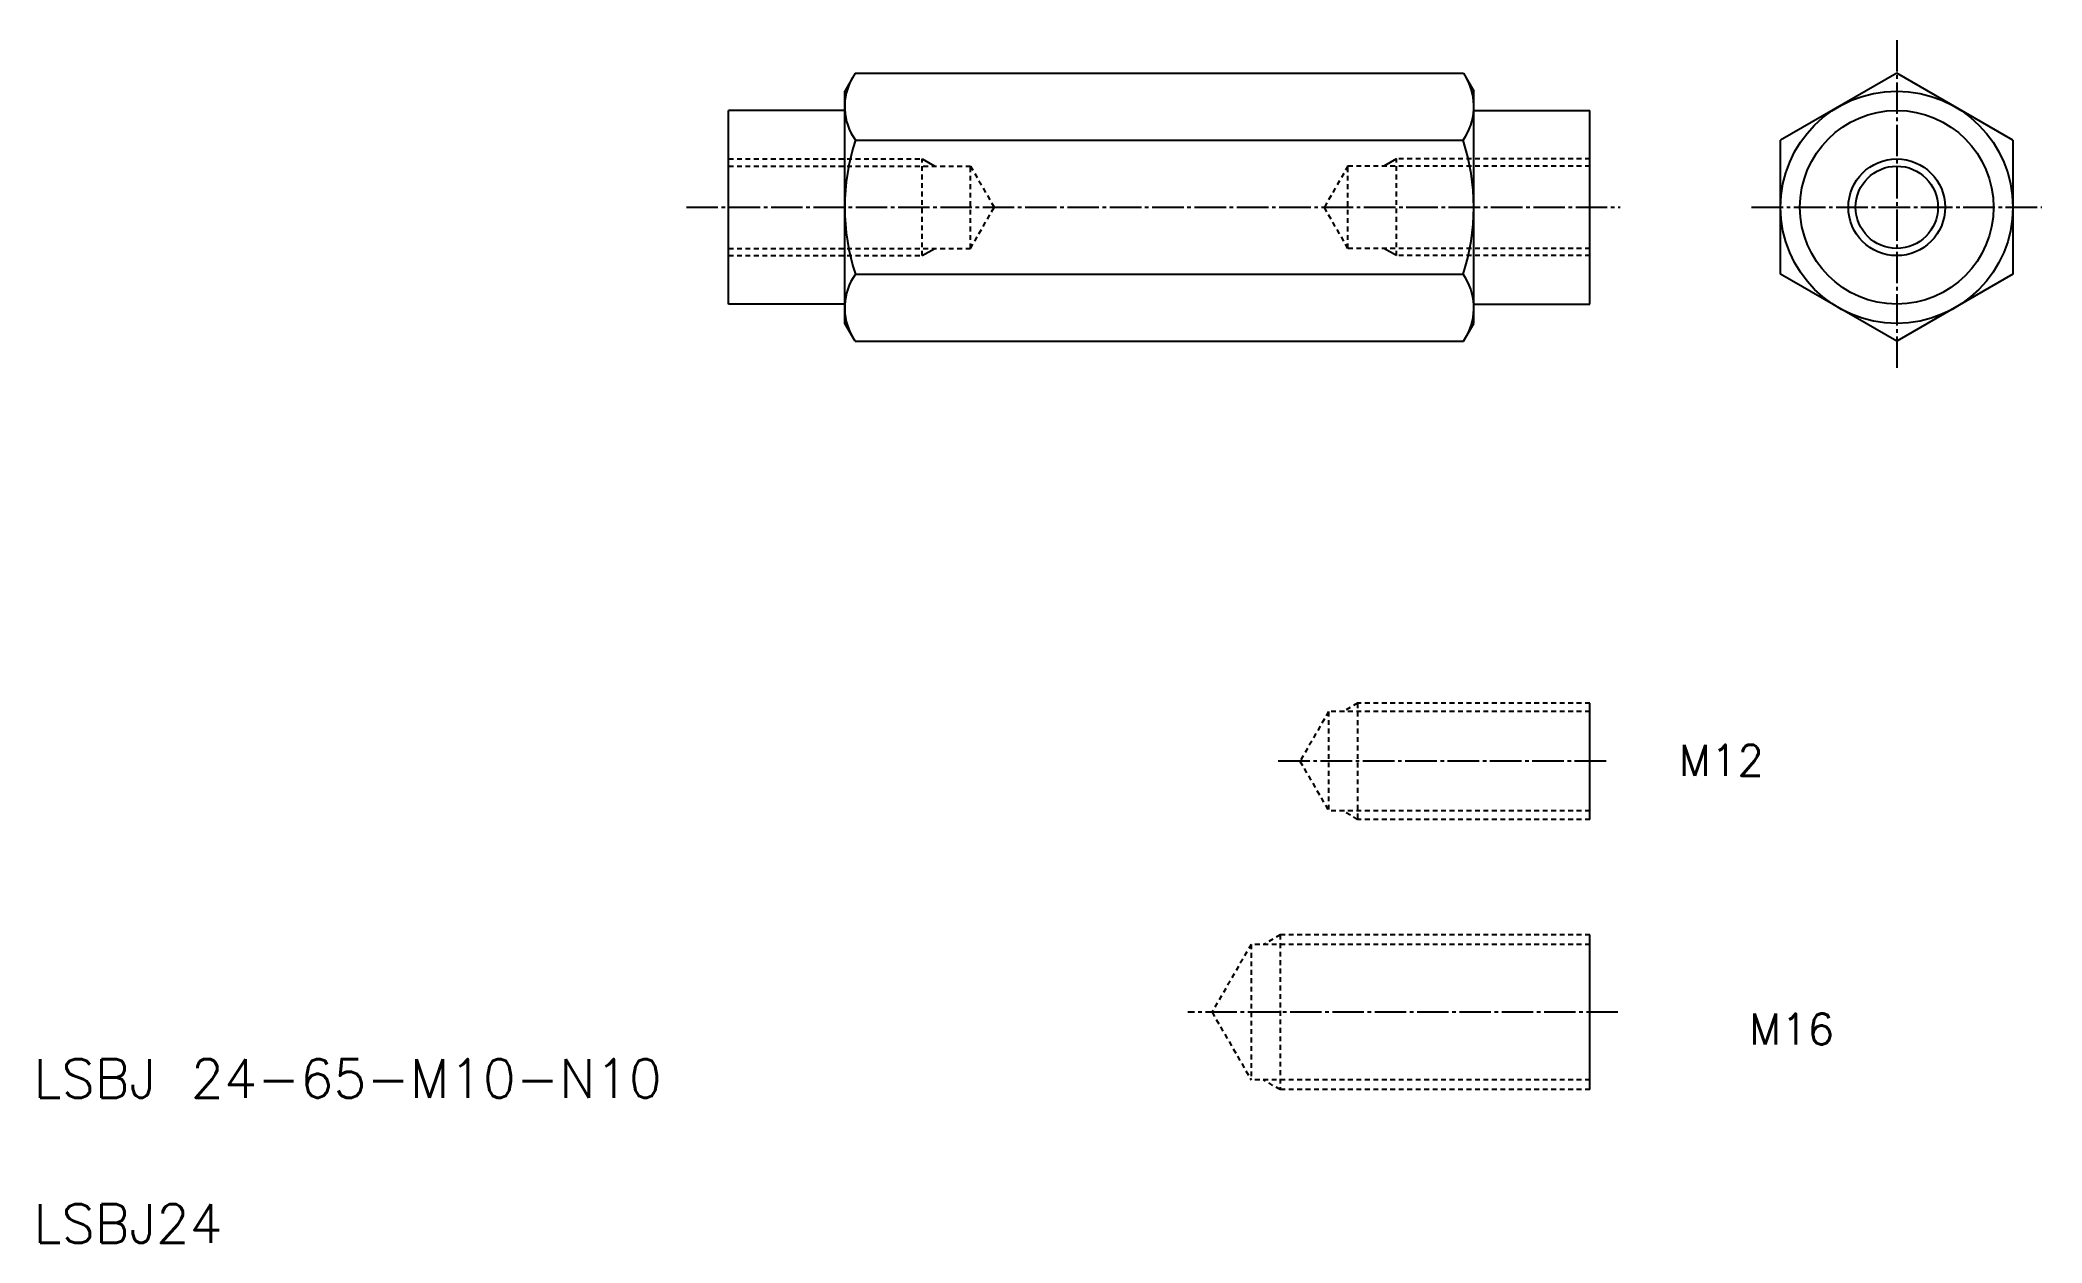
# Model space of a CAD drawing. Extents: x 11 to 218, y 10 to 134.
import ezdxf

# ---------------------------------------------------------------- set-up
doc = ezdxf.new("R2010")
doc.units = 0
doc.header["$LTSCALE"] = 0.25
doc.linetypes.add('CENTER', pattern=[17.5, 13, -1.5, 1.5, -1.5])
doc.linetypes.add('DASHED', pattern=[3.5, 2, -1.5])
doc.layers.get('0').update_dxf_attribs({"linetype": 'CONTINUOUS'})
doc.layers.add('CENTER', color=1, linetype='CENTER')
doc.styles.get("Standard").update_dxf_attribs({"font": 'txt', "height": 3.2, "bigfont": 'BIGFONT'})

msp = doc.modelspace()

# ---------------------------------------------------------------- linework, layer by layer
at = {"linetype": 'CONTINUOUS'}
for p, q in [((94.89, 130.86), (93.82, 129)), ((94.89, 130.86), (157.75, 130.86)), ((157.75, 130.86), (158.82, 129)), ((202.52, 130.86), (190.52, 123.93)), ((214.52, 123.93), (202.52, 130.86)), ((93.82, 105), (93.82, 129)), ((158.82, 105), (158.82, 129)), ((81.82, 107), (81.82, 127)), ((93.82, 127), (81.82, 127)), ((158.82, 127), (170.82, 127)), ((170.82, 107), (170.82, 127)), ((94.92, 123.93), (157.72, 123.93)), ((190.52, 110.08), (190.52, 123.93)), ((214.52, 123.93), (214.52, 110.08)), ((94.92, 110.08), (157.72, 110.08)), ((202.52, 103.15), (190.52, 110.08)), ((214.52, 110.08), (202.52, 103.15)), ((93.82, 107), (81.82, 107)), ((158.82, 107), (170.82, 107)), ((94.89, 103.15), (93.82, 105)), ((157.75, 103.15), (158.82, 105)), ((94.89, 103.15), (157.75, 103.15))]:
    msp.add_line(p, q, dxfattribs=at)
at = {"color": 3, "linetype": 'DASHED'}
for p, q in [((81.82, 122), (101.82, 122)), ((81.82, 121.25), (106.82, 121.25)), ((101.82, 112), (101.82, 122)), ((106.82, 112.75), (106.82, 121.25)), ((106.82, 121.25), (109.27, 117)), ((145.82, 121.25), (143.37, 117)), ((170.82, 121.25), (145.82, 121.25)), ((145.82, 112.75), (145.82, 121.25)), ((170.82, 122), (150.82, 122)), ((150.82, 112), (150.82, 122)), ((106.82, 112.75), (109.27, 117)), ((145.82, 112.75), (143.37, 117)), ((81.82, 112.75), (106.82, 112.75)), ((81.82, 112), (101.82, 112)), ((170.82, 112.75), (145.82, 112.75)), ((170.82, 112), (150.82, 112)), ((143.82, 64.89), (140.86, 59.76)), ((143.82, 64.89), (143.82, 54.64)), ((170.82, 64.89), (143.82, 64.89)), ((146.82, 65.76), (145.3, 64.89)), ((146.82, 65.76), (146.82, 53.76)), ((170.82, 65.76), (146.82, 65.76)), ((140.86, 59.76), (143.82, 54.64)), ((170.82, 54.64), (143.82, 54.64)), ((146.82, 53.76), (145.3, 54.64)), ((170.82, 53.76), (146.82, 53.76)), ((138.82, 41.84), (137.09, 40.84)), ((170.82, 41.84), (138.82, 41.84)), ((138.82, 41.84), (138.82, 25.84)), ((135.82, 40.84), (131.78, 33.84)), ((170.82, 40.84), (135.82, 40.84)), ((135.82, 40.84), (135.82, 26.84)), ((131.78, 33.84), (135.82, 26.84)), ((170.82, 26.84), (135.82, 26.84)), ((138.82, 25.84), (137.09, 26.84)), ((170.82, 25.84), (138.82, 25.84))]:
    msp.add_line(p, q, dxfattribs=at)
at = {"color": 3}
for p, q in [((101.82, 122), (103.12, 121.25)), ((150.82, 122), (149.52, 121.25)), ((101.82, 112), (103.12, 112.75)), ((150.82, 112), (149.52, 112.75))]:
    msp.add_line(p, q, dxfattribs=at)
for p, q in [((157.32, 64.89), (157.32, 64.89)), ((164.07, 64.89), (164.07, 64.89)), ((170.82, 53.76), (170.82, 65.76)), ((170.82, 25.84), (170.82, 41.84)), ((154.82, 25.84), (154.82, 25.84)), ((162.82, 25.84), (162.82, 25.84))]:
    msp.add_line(p, q)
at = {"linetype": 'CONTINUOUS'}
for radius in [12, 10, 4.25]:
    msp.add_circle((202.52, 117), radius, dxfattribs=at)
at = {"color": 3, "linetype": 'CONTINUOUS'}
msp.add_circle((202.52, 117), 5, dxfattribs=at)
at = {"linetype": 'CONTINUOUS'}
for centre, radius, start, end in [((99.82, 127.4), 6, 150, 215.2644), ((152.82, 127.4), 6, 324.7356, 30), ((116.17, 117), 22.35, 161.9403, 198.0597), ((136.47, 117), 22.35, 341.9403, 18.0597), ((99.82, 106.61), 6, 144.7356, 210), ((152.82, 106.61), 6, 330, 35.2644)]:
    msp.add_arc(centre, radius, start, end, dxfattribs=at)
at = {"layer": 'CENTER', "color": 1, "linetype": 'CENTER'}
for p, q in [((202.52, 134.28), (202.52, 100.29)), ((77.47, 117), (173.93, 117)), ((187.52, 117), (217.52, 117)), ((172.49, 59.76), (138.23, 59.76)), ((173.71, 33.84), (129.29, 33.84))]:
    msp.add_line(p, q, dxfattribs=at)

# ---------------------------------------------------------------- texts
for s, height, p in [('M12', 3.2, (180.02, 58.27)), ('M16', 3.2, (187.28, 30.49)), ('LSBJ 24-65-M10-N10', 4, (10, 25)), ('LSBJ24', 4, (10, 10))]:
    msp.add_text(s, height=height).set_placement(p)

doc.saveas('drawing.dxf')
